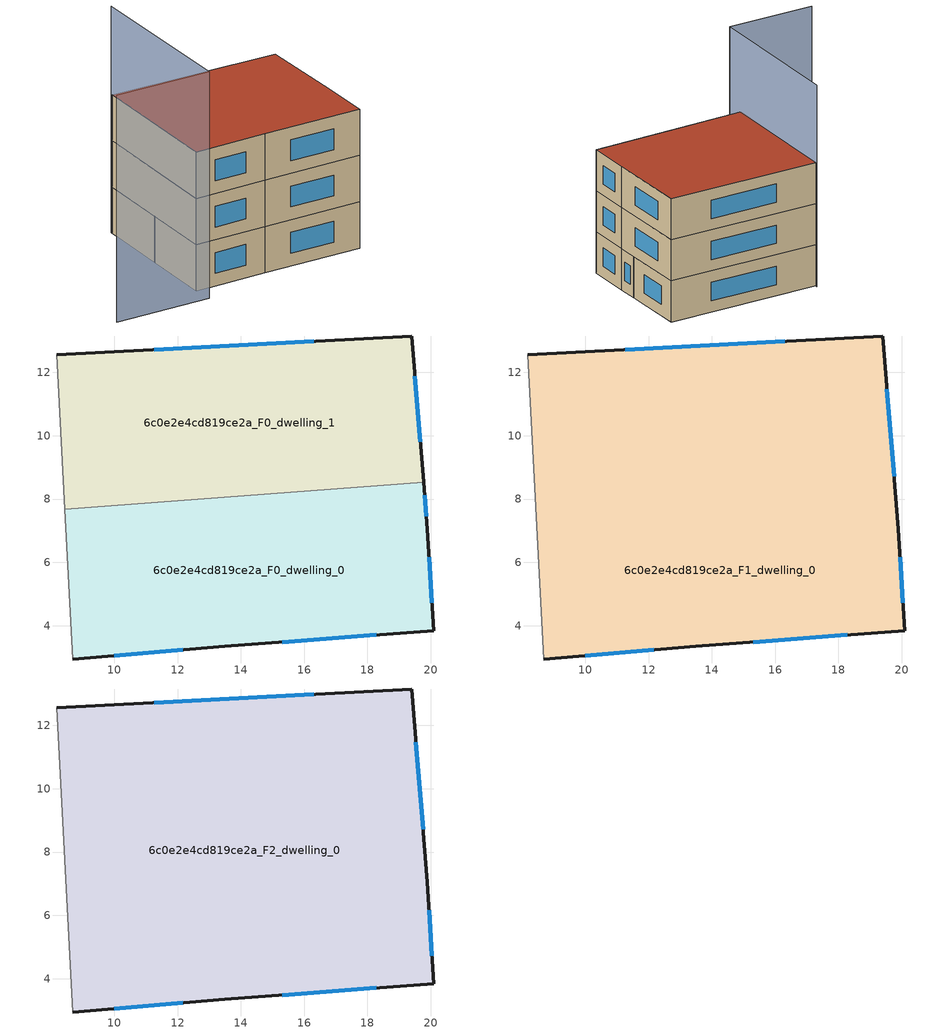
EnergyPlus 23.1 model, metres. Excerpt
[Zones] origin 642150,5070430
6c0e2e4cd819ce2a_F0_dwelling_0
 floor ground (EU_floor_Construction): 19.77,8.54 19.89,7.05 20.09,3.84 13.49,3.35 8.68,2.95 8.44,7.68 z0
 wall outside (EU_wall_Construction): 8.68,2.95 13.49,3.35 20.09,3.84 19.89,7.05 19.77,8.54 z0:3
 wall adiabatic (EU_wall_Construction): 8.44,7.68 8.68,2.95 z0:3
 wall to 6c0e2e4cd819ce2a_F0_dwelling_1 (EU_wall_Construction): 19.77,8.54 8.44,7.68 z0:3
 window (EU_Window_Construction): 19.86,7.46 19.8,8.13 / 20.04,4.73 19.95,6.17 / 15.3,3.48 18.28,3.71 / 10.01,3.06 12.17,3.24 z0.83:2.17
6c0e2e4cd819ce2a_F0_dwelling_1
 floor ground (EU_floor_Construction): 19.39,13.15 19.77,8.54 8.44,7.68 8.19,12.55 z0
 wall outside (EU_wall_Construction): 19.77,8.54 19.39,13.15 8.19,12.55 z0:3
 wall adiabatic (EU_wall_Construction): 8.19,12.55 8.44,7.68 z0:3
 window (EU_Window_Construction): 16.31,12.99 11.27,12.72 / 19.67,9.81 19.5,11.88 z0.83:2.17
6c0e2e4cd819ce2a_F1_dwelling_0
 floor to 6c0e2e4cd819ce2a_F0_dwelling_0 (EU_floor_Construction): 19.77,8.54 19.89,7.05 20.09,3.84 13.49,3.35 8.68,2.95 8.44,7.68 z3
 floor to 6c0e2e4cd819ce2a_F0_dwelling_1 (EU_floor_Construction): 19.39,13.15 19.77,8.54 8.44,7.68 8.19,12.55 z3
 wall outside (EU_wall_Construction): 8.68,2.95 13.49,3.35 20.09,3.84 19.89,7.05 19.39,13.15 8.19,12.55 z3:6
 wall adiabatic (EU_wall_Construction): 8.19,12.55 8.68,2.95 z3:6
 window (EU_Window_Construction): 15.3,3.48 18.28,3.71 / 10.01,3.06 12.17,3.24 / 16.31,12.99 11.27,12.72 / 19.76,8.73 19.53,11.47 / 20.04,4.73 19.95,6.17 z3.83:5.17
6c0e2e4cd819ce2a_F2_dwelling_0
 floor to 6c0e2e4cd819ce2a_F1_dwelling_0 (EU_floor_Construction): 19.39,13.15 19.89,7.05 20.09,3.84 13.49,3.35 8.68,2.95 8.19,12.55 z6
 wall outside (EU_wall_Construction): 8.68,2.95 13.49,3.35 20.09,3.84 19.89,7.05 19.39,13.15 8.19,12.55 z6:9
 wall adiabatic (EU_wall_Construction): 8.19,12.55 8.68,2.95 z6:9
 window (EU_Window_Construction): 15.3,3.48 18.28,3.71 / 10.01,3.06 12.17,3.24 / 16.31,12.99 11.27,12.72 / 19.76,8.73 19.53,11.47 / 20.04,4.73 19.95,6.17 z6.83:8.17
 roof outside (EU_roof_Construction): 20.09,3.84 19.89,7.05 19.39,13.15 8.19,12.55 8.68,2.95 13.49,3.35 z9
shading: 8.18,12.66 8.87,1.65 / 8.87,1.65 2.48,1.25 z0:14.7
[Building]
EU S2 Campaign: North Axis=0; Terrain=City; Solar Distribution=FullExterior
[Site:Location]
Lyon-Bron: Latitude=45.75; Longitude=5; Time Zone=1; Elevation=198
[SizingPeriod:WeatherFileDays]
AnnualSizingPeriod: Begin Month=1; Begin Day of Month=1; End Month=12; End Day of Month=31; Day of Week for Start Day=Monday; Use Weather File Daylight Saving Period=No; Use Weather File Rain and Snow Indicators=No
[MATERIAL]
EU_InternalMass_Material: Roughness=MediumRough; Thickness=0.1; Conductivity=1; Density=1800; Specific Heat=900; Thermal Absorptance=0.9; Solar Absorptance=0.7; Visible Absorptance=0.7
[MATERIAL:NOMASS] Roughness=MediumRough; Thermal Absorptance=0.9; Solar Absorptance=0.7; Visible Absorptance=0.7
Name | Thermal Resistance
EU_wall_NoMass | 0.87146
EU_roof_NoMass | 0.842276
EU_floor_NoMass | 0.496999
[WINDOWMATERIAL:SIMPLEGLAZINGSYSTEM]
EU_Window_SimpleGlazing: UFactor=2.2525; Solar Heat Gain Coefficient=0.76; Visible Transmittance=0.76
[CONSTRUCTION]
EU_wall_Construction: EU_wall_NoMass
EU_roof_Construction: EU_roof_NoMass
EU_floor_Construction: EU_floor_NoMass
EU_InternalMass_Construction: EU_InternalMass_Material
EU_Window_Construction: EU_Window_SimpleGlazing
[ZONE] Type=1; Multiplier=1; Ceiling Height=autocalculate; Floor Area=autocalculate; Part of Total Floor Area=Yes
Name | Volume
6c0e2e4cd819ce2a_F0_dwelling_0 | 161.186
6c0e2e4cd819ce2a_F1_dwelling_0 | 322.371
6c0e2e4cd819ce2a_F2_dwelling_0 | 322.373
6c0e2e4cd819ce2a_F0_dwelling_1 | 161.185
[INTERNALMASS] Construction=EU_InternalMass_Construction
Name | Zone or ZoneList | Surface Area
6c0e2e4cd819ce2a_F0_dwelling_0_EU_InternalMass | 6c0e2e4cd819ce2a_F0_dwelling_0 | 53.7286
6c0e2e4cd819ce2a_F0_dwelling_1_EU_InternalMass | 6c0e2e4cd819ce2a_F0_dwelling_1 | 53.7283
6c0e2e4cd819ce2a_F1_dwelling_0_EU_InternalMass | 6c0e2e4cd819ce2a_F1_dwelling_0 | 107.458
6c0e2e4cd819ce2a_F2_dwelling_0_EU_InternalMass | 6c0e2e4cd819ce2a_F2_dwelling_0 | 107.458
[OTHEREQUIPMENT] Fuel Type=Electricity; Design Level Calculation Method=Watts/Area; Power per Zone Floor Area=1; Fraction Latent=0; Fraction Radiant=0; Fraction Lost=0; Carbon Dioxide Generation Rate=0; EndUse Subcategory=EU_Step8_InternalGains
Name | Zone or ZoneList or Space or SpaceList | Schedule
EU_Step8_InternalGain_6c0e2e4cd819ce2a_F0_dwelling_0_f000 | 6c0e2e4cd819ce2a_F0_dwelling_0 | EU_Step8_GainSchedule_6c0e2e4cd819ce2a_F0_dwelling_0_f000
EU_Step8_InternalGain_6c0e2e4cd819ce2a_F0_dwelling_1_f000 | 6c0e2e4cd819ce2a_F0_dwelling_1 | EU_Step8_GainSchedule_6c0e2e4cd819ce2a_F0_dwelling_1_f000
EU_Step8_InternalGain_6c0e2e4cd819ce2a_F1_dwelling_0_f000 | 6c0e2e4cd819ce2a_F1_dwelling_0 | EU_Step8_GainSchedule_6c0e2e4cd819ce2a_F1_dwelling_0_f000
EU_Step8_InternalGain_6c0e2e4cd819ce2a_F2_dwelling_0_f000 | 6c0e2e4cd819ce2a_F2_dwelling_0 | EU_Step8_GainSchedule_6c0e2e4cd819ce2a_F2_dwelling_0_f000
[ZONEVENTILATION:DESIGNFLOWRATE] Schedule=EU_AlwaysOn; Design Flow Rate Calculation Method=AirChanges/Hour; Air Changes per Hour=0.425; Ventilation Type=Natural; Fan Pressure Rise=0; Fan Total Efficiency=1; Constant Term Coefficient=1; Temperature Term Coefficient=0; Velocity Term Coefficient=0; Velocity Squared Term Coefficient=0; Minimum Indoor Temperature=-100; Maximum Indoor Temperature=100; Delta Temperature=-100; Minimum Outdoor Temperature=-100; Maximum Outdoor Temperature=100; Maximum Wind Speed=40
Name | Zone or ZoneList or Space or SpaceList
EU_ConstantAir_6c0e2e4cd819ce2a_F0_dwelling_0 | 6c0e2e4cd819ce2a_F0_dwelling_0
EU_ConstantAir_6c0e2e4cd819ce2a_F0_dwelling_1 | 6c0e2e4cd819ce2a_F0_dwelling_1
EU_ConstantAir_6c0e2e4cd819ce2a_F1_dwelling_0 | 6c0e2e4cd819ce2a_F1_dwelling_0
EU_ConstantAir_6c0e2e4cd819ce2a_F2_dwelling_0 | 6c0e2e4cd819ce2a_F2_dwelling_0
[HVACTEMPLATE:THERMOSTAT] Constant Heating Setpoint=20; Constant Cooling Setpoint=50
EU_HeatOnly_6c0e2e4cd819ce2a_F0_dwelling_0; EU_HeatOnly_6c0e2e4cd819ce2a_F0_dwelling_1; EU_HeatOnly_6c0e2e4cd819ce2a_F1_dwelling_0; EU_HeatOnly_6c0e2e4cd819ce2a_F2_dwelling_0
[HVACTEMPLATE:ZONE:IDEALLOADSAIRSYSTEM] System Availability Schedule=EU_AlwaysOn; Maximum Heating Supply Air Temperature=50; Minimum Cooling Supply Air Temperature=13; Maximum Heating Supply Air Humidity Ratio=0.0156; Minimum Cooling Supply Air Humidity Ratio=0.0077; Heating Limit=NoLimit; Cooling Limit=NoLimit; Heating Availability Schedule=EU_AlwaysOn; Cooling Availability Schedule=EU_CoolingOff; Dehumidification Control Type=ConstantSensibleHeatRatio; Cooling Sensible Heat Ratio=0.7; Dehumidification Setpoint=60; Humidification Control Type=None; Humidification Setpoint=30; Outdoor Air Method=None; Outdoor Air Flow Rate per Person=0.00944; Outdoor Air Flow Rate per Zone Floor Area=0; Outdoor Air Flow Rate per Zone=0; Demand Controlled Ventilation Type=None; Outdoor Air Economizer Type=NoEconomizer; Heat Recovery Type=None; Sensible Heat Recovery Effectiveness=0.7; Latent Heat Recovery Effectiveness=0.65
Name | Template Thermostat
6c0e2e4cd819ce2a_F0_dwelling_0 | EU_HeatOnly_6c0e2e4cd819ce2a_F0_dwelling_0
6c0e2e4cd819ce2a_F0_dwelling_1 | EU_HeatOnly_6c0e2e4cd819ce2a_F0_dwelling_1
6c0e2e4cd819ce2a_F1_dwelling_0 | EU_HeatOnly_6c0e2e4cd819ce2a_F1_dwelling_0
6c0e2e4cd819ce2a_F2_dwelling_0 | EU_HeatOnly_6c0e2e4cd819ce2a_F2_dwelling_0
[SIZING:ZONE] Zone Cooling Design Supply Air Temperature Input Method=SupplyAirTemperature; Zone Cooling Design Supply Air Temperature=13; Zone Heating Design Supply Air Temperature Input Method=SupplyAirTemperature; Zone Heating Design Supply Air Temperature=50; Zone Cooling Design Supply Air Humidity Ratio=0.008; Zone Heating Design Supply Air Humidity Ratio=0.008; Cooling Design Air Flow Method=DesignDay; Cooling Design Air Flow Rate=0; Cooling Minimum Air Flow per Zone Floor Area=0.000762; Cooling Minimum Air Flow=0; Cooling Minimum Air Flow Fraction=0.2; Heating Design Air Flow Method=DesignDay; Heating Design Air Flow Rate=0; Heating Maximum Air Flow per Zone Floor Area=0.002032; Heating Maximum Air Flow=0.141576; Heating Maximum Air Flow Fraction=0.3; Account for Dedicated Outdoor Air System=No; Dedicated Outdoor Air System Control Strategy=NeutralSupplyAir; Dedicated Outdoor Air Low Setpoint Temperature for Design=autosize; Dedicated Outdoor Air High Setpoint Temperature for Design=autosize; Zone Load Sizing Method=Sensible Load Only No Latent Load; Zone Latent Cooling Design Supply Air Humidity Ratio Input Method=HumidityRatioDifference; Zone Cooling Design Supply Air Humidity Ratio Difference=0.005; Zone Latent Heating Design Supply Air Humidity Ratio Input Method=HumidityRatioDifference; Zone Humidification Design Supply Air Humidity Ratio Difference=0.005
6c0e2e4cd819ce2a_F0_dwelling_0; 6c0e2e4cd819ce2a_F0_dwelling_1; 6c0e2e4cd819ce2a_F1_dwelling_0; 6c0e2e4cd819ce2a_F2_dwelling_0
[SCHEDULE:CONSTANT]
Name | Hourly Value
EU_AlwaysOn | 1
EU_CoolingOff | 0
[SCHEDULE:FILE] Column Number=1; Rows to Skip at Top=0; Number of Hours of Data=8760; Column Separator=Comma; Interpolate to Timestep=No; Minutes per Item=60; Adjust Schedule for Daylight Savings=Yes
Name | File
EU_Step8_GainSchedule_6c0e2e4cd819ce2a_F0_dwelling_0_f000 | ../../schedules/6c0e2e4cd819ce2a/6c0e2e4cd819ce2a_F0_dwelling_0_f000_gain.csv
EU_Step8_GainSchedule_6c0e2e4cd819ce2a_F0_dwelling_1_f000 | ../../schedules/6c0e2e4cd819ce2a/6c0e2e4cd819ce2a_F0_dwelling_1_f000_gain.csv
EU_Step8_GainSchedule_6c0e2e4cd819ce2a_F1_dwelling_0_f000 | ../../schedules/6c0e2e4cd819ce2a/6c0e2e4cd819ce2a_F1_dwelling_0_f000_gain.csv
EU_Step8_GainSchedule_6c0e2e4cd819ce2a_F2_dwelling_0_f000 | ../../schedules/6c0e2e4cd819ce2a/6c0e2e4cd819ce2a_F2_dwelling_0_f000_gain.csv
